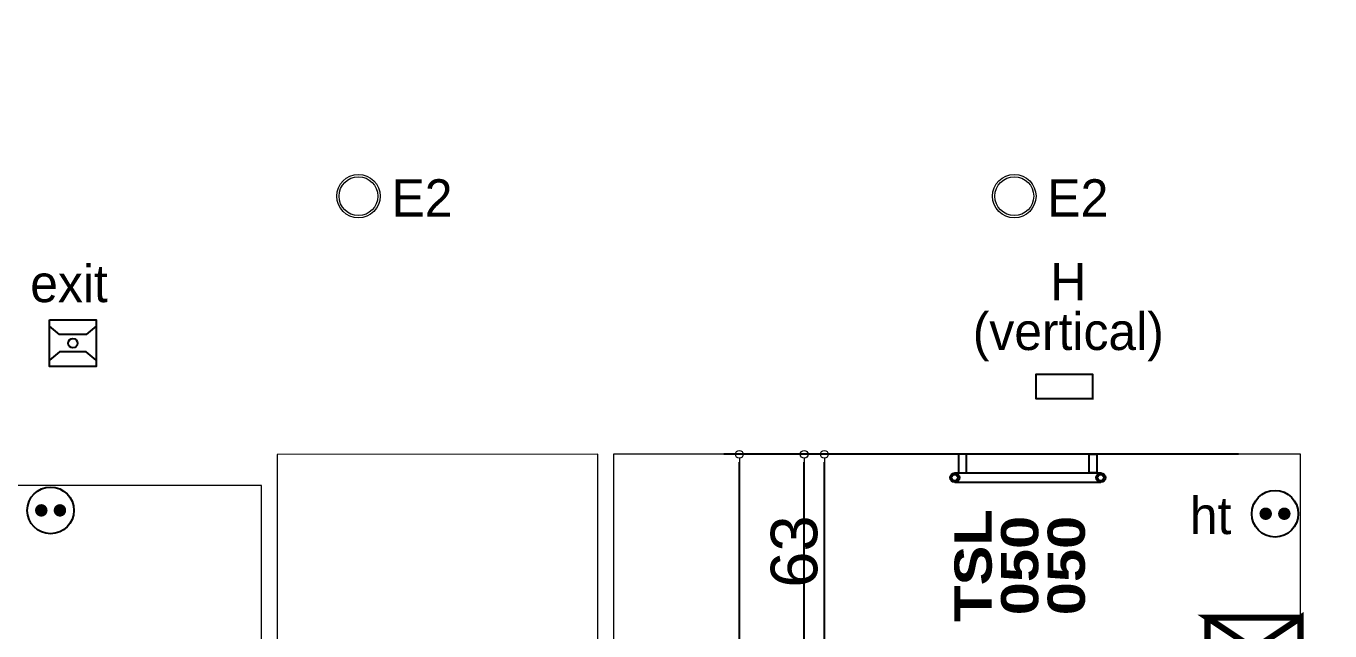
# Model space of a CAD drawing. Header units: millimetres. Extents: x 454430 to 532383, y -370512 to -310890.
# Drawn here: x 463723 to 467922, y -342760 to -340814 of the extents above; entities that cross this region are included whole.
import ezdxf

# ---------------------------------------------------------------- set-up
doc = ezdxf.new("R2010")
doc.units = ezdxf.units.MM
doc.set_wipeout_variables(frame=1)
doc.linetypes.add('prlm_ef', pattern=[0.165, 0.1, -0.065])
doc.layers.add('_GAZELEC-BOITE INCORPO', color=36, linetype='Continuous', lineweight=18)
for name, color, linetype in [('prlm-CHAUFF-CONV', 20, 'Continuous'), ('prlm-EAU-EF', 161, 'Continuous'), ('prlm-ELEC-CFA', 181, 'Continuous'), ('prlm-ELEC-CFO', 201, 'Continuous')]:
    doc.layers.add(name, color=color, linetype=linetype)
doc.layers.add('prlm-xpoly', color=7, linetype='Continuous', plot=False)
doc.layers.add('prlm-ZEROPLOT', color=254, linetype='Continuous', plot=False)
doc.styles.add('Arial', font='arial.ttf')
doc.styles.add('prlm-chauff-rad', font='ariblk.ttf', dxfattribs={"height": 12})
doc.styles.add('prlm-elec-cfa', font='comic.ttf', dxfattribs={"height": 12})
doc.styles.add('prlm-elec-cfo', font='comic.ttf', dxfattribs={"height": 12})
doc.dimstyles.new('200', dxfattribs={"dimtxt": 150, "dimasz": 25, "dimexe": 50, "dimexo": 50, "dimgap": 20, "dimtad": 1, "dimdec": 0, "dimlfac": 0.1, "dimdsep": 46, "dimtxsty": 'Arial', "dimblk1": 'DOTBLANK', "dimblk2": 'DOTBLANK', "dimsah": 1, "dimcen": 25, "dimclrd": 5, "dimclre": 5, "dimadec": 0, "dimazin": 0, "dimtfac": 1, "dimtdec": 0, "dimtmove": 0, "dimatfit": 3, "dimldrblk": 'DOTBLANK', "dimfxl": 50, "dimtolj": 1, "dimtzin": 0, "dimarcsym": 0})

# ---------------------------------------------------------------- blocks, each defined once
blk = doc.blocks.new('xi.PCHT')
at = {"color": 0, "lineweight": 5}
blk.add_wipeout([(-7.5, -7.5), (7.5, -7.5), (7.5, 7.5), (-7.5, 7.5)], dxfattribs=at).dxf.layer = 'prlm-ELEC-CFO'
at = {"layer": 'prlm-ELEC-CFO', "color": 0, "linetype": 'ByBlock', "lineweight": 5, "const_width": 2}
for points in [[(-4, 0, 1), (-2, 0, 1)], [(2, 0, 1), (4, 0, 1)]]:
    blk.add_lwpolyline(points, format="xyb", close=True, dxfattribs=at)
at = {"layer": 'prlm-ELEC-CFO', "color": 0, "linetype": 'ByBlock', "lineweight": -2}
blk.add_circle((0, 0), 7.5, dxfattribs=at)
blk = doc.blocks.new('xi.PC')
at = {"color": 0, "lineweight": 5}
blk.add_wipeout([(-7.5, -7.5), (7.5, -7.5), (7.5, 7.5), (-7.5, 7.5)], dxfattribs=at).dxf.layer = 'prlm-ELEC-CFO'
at = {"layer": 'prlm-ELEC-CFO', "color": 0, "linetype": 'ByBlock', "lineweight": 5, "const_width": 2}
for points in [[(-4, 0, 1), (-2, 0, 1)], [(2, 0, 1), (4, 0, 1)]]:
    blk.add_lwpolyline(points, format="xyb", close=True, dxfattribs=at)
at = {"layer": 'prlm-ELEC-CFO', "color": 0, "linetype": 'ByBlock', "lineweight": -2}
blk.add_circle((0, 0), 7.5, dxfattribs=at)
blk = doc.blocks.new('xi.lumE')
at = {"layer": 'prlm-ELEC-CFO', "color": 0, "linetype": 'ByBlock', "lineweight": 13}
for radius in [7, 6.25]:
    blk.add_circle((0, 0), radius, dxfattribs=at)
blk = doc.blocks.new('xi.tsl-050-050')
at = {"layer": 'prlm-CHAUFF-CONV', "linetype": 'ByBlock', "lineweight": -2}
h = blk.add_hatch(color=0, dxfattribs=at)
edge = h.paths.add_edge_path()
edge.add_arc((-23.5, 7.5), 1.5, 0, 360)
edge = h.paths.add_edge_path(flags=17)
edge.add_arc((-23.5, 7.5), 1, 0, 360)
edge = h.paths.add_edge_path()
edge.add_arc((23.5, 7.5), 1.5, 0, 360)
edge = h.paths.add_edge_path(flags=17)
edge.add_arc((23.5, 7.5), 1, 0, 360)
at = {"layer": 'prlm-CHAUFF-CONV', "color": 0, "linetype": 'ByBlock', "lineweight": -2, "flags": 128}
for points in [[(23.5, 9), (-23.5, 9)], [(23.5, 6), (-23.5, 6)]]:
    blk.add_lwpolyline(points, dxfattribs=at)
at = {"layer": 'prlm-CHAUFF-CONV', "color": 0, "linetype": 'ByBlock', "lineweight": -2}
for points in [[(-19.73, 0), (-22.27, 0), (-22.27, 6), (-19.73, 6)], [(19.73, 0), (22.27, 0), (22.27, 6), (19.73, 6)]]:
    blk.add_lwpolyline(points, close=True, dxfattribs=at)
for centre, radius in [((-23.5, 7.5), 1.5), ((-23.5, 7.5), 1), ((23.5, 7.5), 1.5), ((23.5, 7.5), 1)]:
    blk.add_circle(centre, radius, dxfattribs=at)
at = {"layer": 'prlm-ZEROPLOT', "linetype": 'ByBlock', "lineweight": -2, "flags": 128}
blk.add_lwpolyline([(-21, 0), (21, 0)], dxfattribs=at)
blk = doc.blocks.new('xi.exit')
at = {"layer": 'prlm-ELEC-CFA', "color": 0, "flags": 128}
blk.add_lwpolyline([(-7.5, 15), (7.5, 15), (7.5, 0), (-7.5, 0)], close=True, dxfattribs=at)
at = {"layer": 'prlm-ELEC-CFA', "color": 0}
for points in [[(7.5, 13), (4.26, 10.26), (-4.26, 10.26), (-7.5, 13)], [(7.5, 2), (4.26, 4.74), (-4.26, 4.74), (-7.5, 2)]]:
    blk.add_lwpolyline(points, dxfattribs=at)
blk.add_circle((0, 7.5), 1.5, dxfattribs=at)
blk = doc.blocks.new('_DOTBLANK')
at = {"color": 0, "linetype": 'ByBlock'}
blk.add_line((-0.5, 0), (-1, 0), dxfattribs=at)
blk.add_circle((0, 0), 0.5, dxfattribs=at)
blk = doc.blocks.new('*D224')
at = {"layer": '_GAZELEC-BOITE INCORPO', "color": 5, "lineweight": -2, "transparency": 16777216}
for p, q in [((467627, -342192.3), (466243.6, -342192.3)), ((466293.6, -342792.9), (466293.6, -342217.3)), ((467627, -342817.9), (466243.6, -342817.9))]:
    blk.add_line(p, q, dxfattribs=at)
at = {"layer": '_GAZELEC-BOITE INCORPO', "color": 5, "lineweight": -2, "transparency": 16777216, "xscale": 25, "yscale": 25, "zscale": 25}
for p, rotation in [((466293.6, -342192.3), 90), ((466293.6, -342817.9), 270)]:
    blk.add_blockref('_DOTBLANK', p, dxfattribs=dict(at, rotation=rotation))
at = {"layer": '_GAZELEC-BOITE INCORPO', "color": 0, "transparency": 16777216, "insert": (466197, -342505.1), "char_height": 150, "attachment_point": 5, "rotation": 90, "style": 'Arial'}
blk.add_mtext('\\A1;63', dxfattribs=at)
blk = doc.blocks.new('*D225')
at = {"layer": '_GAZELEC-BOITE INCORPO', "color": 5, "lineweight": -2, "transparency": 16777216}
for p, q in [((467626.7, -342192.3), (466178.7, -342192.3)), ((466228.7, -344241.8), (466228.7, -342217.3)), ((467626.7, -344266.8), (466178.7, -344266.8))]:
    blk.add_line(p, q, dxfattribs=at)
at = {"layer": '_GAZELEC-BOITE INCORPO', "color": 5, "lineweight": -2, "transparency": 16777216, "xscale": 25, "yscale": 25, "zscale": 25}
for p, rotation in [((466228.7, -342192.3), 90), ((466228.7, -344266.8), 270)]:
    blk.add_blockref('_DOTBLANK', p, dxfattribs=dict(at, rotation=rotation))
at = {"layer": '_GAZELEC-BOITE INCORPO', "color": 0, "transparency": 16777216, "insert": (466132.1, -343229.5), "char_height": 150, "attachment_point": 5, "rotation": 90, "style": 'Arial'}
blk.add_mtext('\\A1;207', dxfattribs=at)
blk = doc.blocks.new('*D226')
at = {"layer": '_GAZELEC-BOITE INCORPO', "color": 5, "lineweight": -2, "transparency": 16777216}
for p, q in [((466983.5, -342192.3), (465969.9, -342192.3)), ((466019.9, -344760.5), (466019.9, -342217.3)), ((466983.5, -344785.5), (465969.9, -344785.5))]:
    blk.add_line(p, q, dxfattribs=at)
at = {"layer": '_GAZELEC-BOITE INCORPO', "color": 5, "lineweight": -2, "transparency": 16777216, "xscale": 25, "yscale": 25, "zscale": 25}
for p, rotation in [((466019.9, -342192.3), 90), ((466019.9, -344785.5), 270)]:
    blk.add_blockref('_DOTBLANK', p, dxfattribs=dict(at, rotation=rotation))
at = {"layer": '_GAZELEC-BOITE INCORPO', "color": 0, "transparency": 16777216, "insert": (465923.3, -343488.9), "char_height": 150, "attachment_point": 5, "rotation": 90, "style": 'Arial'}
blk.add_mtext('\\A1;259', dxfattribs=at)

msp = doc.modelspace()

# ---------------------------------------------------------------- linework, layer by layer
at = {"layer": '_GAZELEC-BOITE INCORPO', "const_width": 20}
msp.add_lwpolyline([(467627, -342717.9), (467527, -342717.9), (467527, -342917.9), (467827, -342917.9), (467827, -342717.9), (467527, -342717.9), (467827, -342917.9), (467827, -342717.9), (467527, -342917.9)], dxfattribs=at)
at = {"layer": 'prlm-ELEC-CFO'}
msp.add_lwpolyline([(467158.4, -342015.8), (467158.4, -341935.1), (466974.8, -341935.1), (466974.8, -342012.3), (467158.4, -342012.3)], dxfattribs=at)
at = {"layer": 'prlm-xpoly', "lineweight": 0}
for points in [[(460981.6, -342292.3), (460981.6, -345092.2), (465561.7, -345092.2), (465564.3, -342192.3), (464531.5, -342192.4), (464531.5, -342893.7), (464481.1, -342892.2), (464481.5, -342292.7)], [(465614.3, -342192.3), (465614.3, -344092.2), (467827, -344092.2), (467826.4, -343042.3), (467077, -343042.3), (467077, -342992.3), (467827, -342992.3), (467827, -342192.3)]]:
    msp.add_lwpolyline(points, close=True, dxfattribs=at)

# ---------------------------------------------------------------- block references
at = {"layer": 'prlm-CHAUFF-CONV', "ltscale": 50, "xscale": 10, "yscale": 10, "zscale": 10, "rotation": 179.9999933327598}
msp.add_blockref('xi.tsl-050-050', (466948.5, -342192.3), dxfattribs=at)
at = {"layer": 'prlm-ELEC-CFA', "xscale": 10, "yscale": 10, "zscale": 10}
msp.add_blockref('xi.exit', (463873.9, -341909.8), dxfattribs=at)
at = {"layer": 'prlm-ELEC-CFO', "xscale": 10, "yscale": 10, "zscale": 10}
for p in [(464793.4, -341361.6), (466905.2, -341361.6)]:
    msp.add_blockref('xi.lumE', p, dxfattribs=at)

# ---------------------------------------------------------------- texts
at = {"layer": 'prlm-ELEC-CFA', "lineweight": 20, "insert": (463861.4, -341582.7), "char_height": 120, "attachment_point": 2, "line_spacing_factor": 0.8, "style": 'prlm-elec-cfa', "bg_fill": 3, "box_fill_scale": 0.95, "bg_fill_color": 256, "bg_fill_transparency": 0}
msp.add_mtext('exit', dxfattribs=at)
at = {"layer": 'prlm-ELEC-CFO', "lineweight": 20, "char_height": 120, "attachment_point": 2, "line_spacing_factor": 0.8, "style": 'prlm-elec-cfo', "bg_fill": 3, "box_fill_scale": 0.95, "bg_fill_color": 256, "bg_fill_transparency": 0}
for s, insert in [('E2', (464998.1, -341307.3)), ('E2', (467109.9, -341307.3)), ('H\\P(vertical)', (467079.1, -341576.6))]:
    msp.add_mtext(s, dxfattribs=dict(at, insert=insert))

# ---------------------------------------------------------------- next in the draw order: block references
at = {"layer": 'prlm-ELEC-CFO', "xscale": 10, "yscale": 10, "zscale": 10}
for name, p in [('xi.PC', (463802.2, -342372.6)), ('xi.PCHT', (467744.7, -342383.4))]:
    msp.add_blockref(name, p, dxfattribs=at)

# ---------------------------------------------------------------- next in the draw order: texts
at = {"layer": 'prlm-CHAUFF-CONV', "lineweight": 20, "insert": (466923.4, -342550.1), "char_height": 120, "width": 328.236, "attachment_point": 5, "rotation": 90, "line_spacing_factor": 0.75, "style": 'prlm-chauff-rad', "bg_fill": 3, "box_fill_scale": 1.1, "bg_fill_color": 256, "bg_fill_transparency": 0}
msp.add_mtext('TSL\\P050\\P050', dxfattribs=at)
at = {"layer": 'prlm-ELEC-CFO', "lineweight": 20, "insert": (467537.2, -342389.7), "char_height": 120, "attachment_point": 5, "line_spacing_factor": 0.8, "style": 'prlm-elec-cfo', "bg_fill": 3, "box_fill_scale": 1.1, "bg_fill_color": 256, "bg_fill_transparency": 0}
msp.add_mtext('ht', dxfattribs=at)

# ---------------------------------------------------------------- next in the draw order: linework, layer by layer
at = {"layer": 'prlm-EAU-EF', "linetype": 'prlm_ef'}
for points in [[(469561.3, -337320.4), (469161, -337440.3), (468938.4, -337831.6), (468820.9, -338185.4), (468677.6, -338658.4), (468586.3, -339275.5), (468543.1, -339964.1), (468543.1, -340266.4), (468543.1, -341196.1), (468543.1, -342970.9), (468543.1, -344918.4), (468543.1, -345108), (468497, -345363.9), (467722.5, -345747.8), (467334.4, -345512.5), (467210.1, -345194.3), (467210.1, -344954.7)], [(469569.1, -337923.8), (469359.1, -337923.8), (469102.2, -338022.5), (468975.8, -338111.9), (468879.4, -338292.6), (468775.2, -338623.3), (468693.9, -339307.3), (468659.3, -339692.3), (468659.3, -340125.7), (468659.3, -341243.5), (468659.3, -343906.6), (468635.9, -346330.3), (468655.1, -347591), (468655.1, -349506.5), (468690.1, -349958.3), (468671.5, -350288.4), (468643.5, -350669.4), (468643.5, -350927), (468643.5, -351938.8), (468582, -353897.9), (468532.4, -355117.8), (468497.9, -356209.2), (468497.9, -358069.4), (468497.9, -359957.6), (468497.9, -360088.5), (468497.9, -360443.6), (468377.2, -361121.4), (468229.4, -361474.3), (467715.5, -362036.1), (467246.5, -362337.3), (466978.9, -362508.7), (466817.4, -362645.3), (466517.2, -362979.7), (466219.3, -363420.2), (466033.9, -363964.4), (466033.9, -364366.9), (466148.6, -364880.8), (466335.7, -365201.5), (466898.3, -365503.9), (467193, -365526.6)], [(469568.7, -337898.6), (469361.2, -337895.5), (469055.8, -338015.6), (468911.4, -338131.5), (468804.6, -338388.4), (468733, -338642.6), (468638, -339350.8), (468631, -339412.7), (468601.4, -340463.8), (468601.4, -341732.8), (468601.4, -344195.6), (468601.4, -346880), (468571.9, -349029.9), (468571.9, -349821.5), (468571.9, -349918.7), (468539.4, -350247.5), (468539.4, -350770.1), (468539.4, -350987.5), (468500.3, -351368.3), (467926.5, -352511), (467628.1, -353007.7), (467369.5, -353685.1), (467297, -354639.7)]]:
    msp.add_spline(points, degree=3, dxfattribs=at)

# ---------------------------------------------------------------- next in the draw order: dimensions: what is measured, and where the dimension line sits
at = {"layer": '_GAZELEC-BOITE INCORPO'}
for base, p1, p2, picture, middle in [((466019.9, -342192.3), (467033.5, -344785.5), (467033.5, -342192.3), '*D226', (465923.3, -343488.9)), ((466228.7, -342192.3), (467676.7, -344266.8), (467676.7, -342192.3), '*D225', (466132.1, -343229.5)), ((466293.6, -342192.3), (467677, -342817.9), (467677, -342192.3), '*D224', (466197, -342505.1))]:
    dim = msp.add_linear_dim(base=base, p1=p1, p2=p2, angle=90, dimstyle='200', dxfattribs=at)
    dim.commit()
    dim.dimension.update_dxf_attribs({"geometry": picture, "text_midpoint": middle})

doc.saveas('drawing.dxf')
